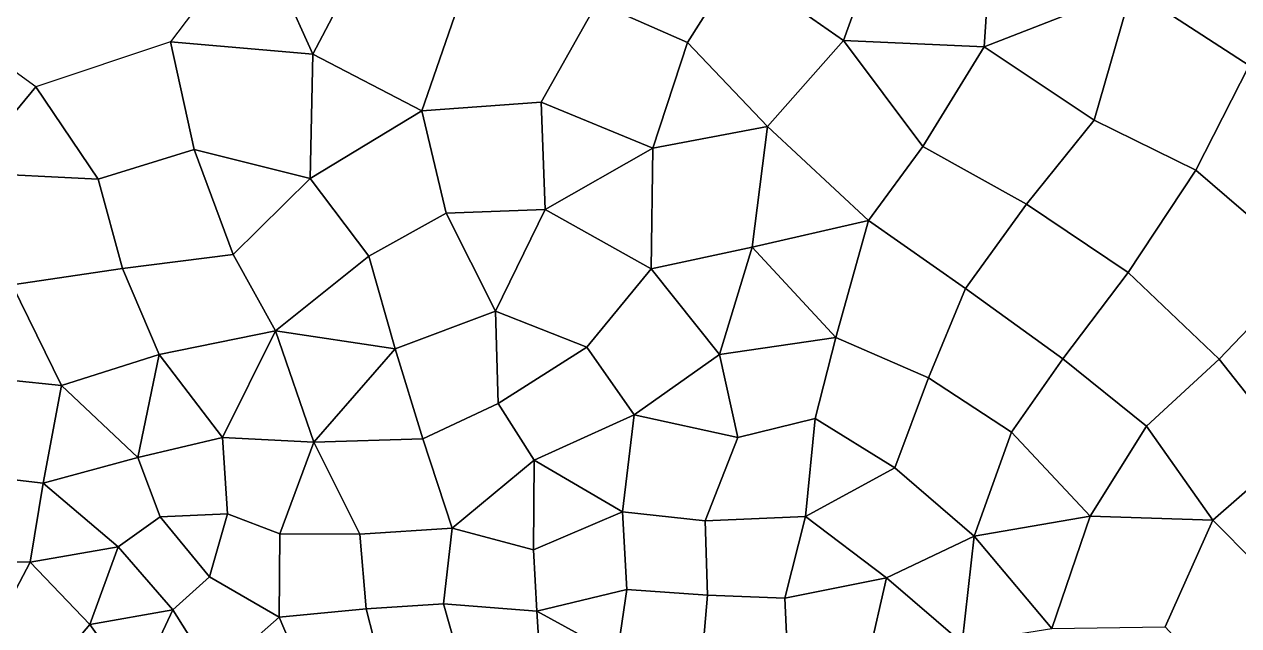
# Model space of a CAD drawing. Extents: x 391089 to 406232, y 6461839 to 6471033.
# Drawn here: x 404482 to 404720.6, y 6470701.3 to 6470819.4 of the extents above; entities that cross this region are included whole.
import ezdxf

# ---------------------------------------------------------------- set-up
doc = ezdxf.new("R2010")
doc.units = 0
for name, color, linetype in [('MESH_BOUND', 25, 'CONTINUOUS'), ('MESH_ELEMS', 18, 'CONTINUOUS'), ('MESH_NODES', 18, 'CONTINUOUS')]:
    doc.layers.add(name, color=color, linetype=linetype)

msp = doc.modelspace()

# ---------------------------------------------------------------- linework, layer by layer
at = {"layer": 'MESH_BOUND', "color": 25}
for points in [[(404527.621, 6470838.14, 7.775), (404510.79, 6470815.89, 7.357)], [(404484.301, 6470807.06, 6.944), (404461.326, 6470823.67, 7.195)], [(404510.79, 6470815.89, 7.357), (404484.301, 6470807.06, 6.944)]]:
    msp.add_polyline3d(points, dxfattribs=at)
at = {"layer": 'MESH_ELEMS', "color": 178}
for points in [[(404621.883, 6470830.87, 3.352), (404642.991, 6470816.18, 3.136), (404649.93, 6470835.43, 4.273), (404633.851, 6470848.91, 3.687)], [(404714.591, 6470845.3, 6.216), (404699.632, 6470826.23, 5.633), (404722.69, 6470811.24, 4.936), (404740.53, 6470830.65, 6.493)], [(404594.594, 6470823.58, 3.038), (404612.309, 6470815.77, 2.551), (404621.883, 6470830.87, 3.352), (404600.254, 6470843.11, 3.108)], [(404649.93, 6470835.43, 4.273), (404642.991, 6470816.18, 3.136), (404670.641, 6470814.95, 4.326), (404672.454, 6470842.69, 5.413)], [(404672.454, 6470842.69, 5.413), (404670.641, 6470814.95, 4.326), (404699.632, 6470826.23, 5.633), (404672.454, 6470842.69, 5.413)], [(404510.79, 6470815.89, 7.357), (404538.714, 6470813.51, 4.184), (404527.621, 6470838.14, 7.775), (404510.79, 6470815.89, 7.357)], [(404527.621, 6470838.14, 7.775), (404538.714, 6470813.51, 4.184), (404549.655, 6470834.3, 7.263), (404527.621, 6470838.14, 7.775)], [(404560.138, 6470802.4, 2.829), (404568.35, 6470826.08, 3.985), (404549.655, 6470834.3, 7.263), (404538.714, 6470813.51, 4.184)], [(404612.309, 6470815.77, 2.551), (404628.029, 6470799.28, 3.23), (404642.991, 6470816.18, 3.136), (404621.883, 6470830.87, 3.352)], [(404583.604, 6470804.07, 3.063), (404594.594, 6470823.58, 3.038), (404568.35, 6470826.08, 3.985), (404560.138, 6470802.4, 2.829)], [(404699.632, 6470826.23, 5.633), (404670.641, 6470814.95, 4.326), (404692.269, 6470800.51, 3.735), (404699.632, 6470826.23, 5.633)], [(404722.69, 6470811.24, 4.936), (404699.632, 6470826.23, 5.633), (404692.269, 6470800.51, 3.735), (404712.227, 6470790.7, 2.971)], [(404484.301, 6470807.06, 6.944), (404461.326, 6470823.67, 7.195), (404450.292, 6470806.44, 4.358), (404470.368, 6470790.28, 6.582)], [(404605.55, 6470795.07, 3.001), (404612.309, 6470815.77, 2.551), (404594.594, 6470823.58, 3.038), (404583.604, 6470804.07, 3.063)], [(404658.546, 6470795.36, 3.304), (404642.991, 6470816.18, 3.136), (404628.029, 6470799.28, 3.23), (404647.883, 6470780.88, 2.935)], [(404642.991, 6470816.18, 3.136), (404658.546, 6470795.36, 3.304), (404670.641, 6470814.95, 4.326), (404642.991, 6470816.18, 3.136)], [(404496.551, 6470788.93, 3.361), (404515.395, 6470794.8, 3.41), (404510.79, 6470815.89, 7.357), (404484.301, 6470807.06, 6.944)], [(404538.714, 6470813.51, 4.184), (404510.79, 6470815.89, 7.357), (404515.395, 6470794.8, 3.41), (404538.211, 6470789.12, 2.888)], [(404628.029, 6470799.28, 3.23), (404612.309, 6470815.77, 2.551), (404605.55, 6470795.07, 3.001), (404628.029, 6470799.28, 3.23)], [(404670.641, 6470814.95, 4.326), (404658.546, 6470795.36, 3.304), (404678.949, 6470784.08, 3.264), (404692.269, 6470800.51, 3.735)], [(404538.211, 6470789.12, 2.888), (404560.138, 6470802.4, 2.829), (404538.714, 6470813.51, 4.184), (404538.211, 6470789.12, 2.888)], [(404712.227, 6470790.7, 2.971), (404734.229, 6470771.8, 3.161), (404742.451, 6470797.98, 3.168), (404722.69, 6470811.24, 4.936)], [(404484.301, 6470807.06, 6.944), (404470.368, 6470790.28, 6.582), (404496.551, 6470788.93, 3.361), (404484.301, 6470807.06, 6.944)], [(404564.953, 6470782.28, 2.888), (404584.374, 6470783, 2.634), (404583.604, 6470804.07, 3.063), (404560.138, 6470802.4, 2.829)], [(404583.604, 6470804.07, 3.063), (404584.374, 6470783, 2.634), (404605.55, 6470795.07, 3.001), (404583.604, 6470804.07, 3.063)], [(404538.211, 6470789.12, 2.888), (404549.701, 6470773.85, 3.272), (404564.953, 6470782.28, 2.888), (404560.138, 6470802.4, 2.829)], [(404698.909, 6470770.63, 3.376), (404712.227, 6470790.7, 2.971), (404692.269, 6470800.51, 3.735), (404678.949, 6470784.08, 3.264)], [(404625.042, 6470775.6, 2.236), (404628.029, 6470799.28, 3.23), (404605.55, 6470795.07, 3.001), (404605.203, 6470771.38, 2.484)], [(404647.883, 6470780.88, 2.935), (404628.029, 6470799.28, 3.23), (404625.042, 6470775.6, 2.236), (404647.883, 6470780.88, 2.935)], [(404515.395, 6470794.8, 3.41), (404496.551, 6470788.93, 3.361), (404501.315, 6470771.46, 3.474), (404523.057, 6470774.15, 2.94)], [(404515.395, 6470794.8, 3.41), (404523.057, 6470774.15, 2.94), (404538.211, 6470789.12, 2.888), (404515.395, 6470794.8, 3.41)], [(404605.55, 6470795.07, 3.001), (404584.374, 6470783, 2.634), (404605.203, 6470771.38, 2.484), (404605.55, 6470795.07, 3.001)], [(404666.932, 6470767.51, 3.173), (404678.949, 6470784.08, 3.264), (404658.546, 6470795.36, 3.304), (404647.883, 6470780.88, 2.935)], [(404496.551, 6470788.93, 3.361), (404470.368, 6470790.28, 6.582), (404479.662, 6470768.22, 3.386), (404501.315, 6470771.46, 3.474)], [(404698.909, 6470770.63, 3.376), (404716.787, 6470753.65, 3.291), (404734.229, 6470771.8, 3.161), (404712.227, 6470790.7, 2.971)], [(404549.701, 6470773.85, 3.272), (404538.211, 6470789.12, 2.888), (404523.057, 6470774.15, 2.94), (404531.387, 6470759.21, 2.908)], [(404574.604, 6470763.03, 3.188), (404584.374, 6470783, 2.634), (404564.953, 6470782.28, 2.888), (404574.604, 6470763.03, 3.188)], [(404592.563, 6470756.02, 3.117), (404605.203, 6470771.38, 2.484), (404584.374, 6470783, 2.634), (404574.604, 6470763.03, 3.188)], [(404686.074, 6470753.72, 3.189), (404698.909, 6470770.63, 3.376), (404678.949, 6470784.08, 3.264), (404666.932, 6470767.51, 3.173)], [(404549.701, 6470773.85, 3.272), (404554.881, 6470755.68, 3.131), (404574.604, 6470763.03, 3.188), (404564.953, 6470782.28, 2.888)], [(404625.042, 6470775.6, 2.236), (404641.499, 6470757.89, 2.324), (404647.883, 6470780.88, 2.935), (404625.042, 6470775.6, 2.236)], [(404666.932, 6470767.51, 3.173), (404647.883, 6470780.88, 2.935), (404641.499, 6470757.89, 2.324), (404659.692, 6470749.99, 2.5)], [(404625.042, 6470775.6, 2.236), (404605.203, 6470771.38, 2.484), (404618.604, 6470754.57, 2.453), (404625.042, 6470775.6, 2.236)], [(404625.042, 6470775.6, 2.236), (404618.604, 6470754.57, 2.453), (404641.499, 6470757.89, 2.324), (404625.042, 6470775.6, 2.236)], [(404523.057, 6470774.15, 2.94), (404501.315, 6470771.46, 3.474), (404508.521, 6470754.57, 2.303), (404531.387, 6470759.21, 2.908)], [(404531.387, 6470759.21, 2.908), (404554.881, 6470755.68, 3.131), (404549.701, 6470773.85, 3.272), (404531.387, 6470759.21, 2.908)], [(404501.315, 6470771.46, 3.474), (404479.662, 6470768.22, 3.386), (404489.343, 6470748.49, 2.632), (404508.521, 6470754.57, 2.303)], [(404592.563, 6470756.02, 3.117), (404601.89, 6470742.69, 3.229), (404618.604, 6470754.57, 2.453), (404605.203, 6470771.38, 2.484)], [(404746.508, 6470748.72, 2.199), (404734.229, 6470771.8, 3.161), (404716.787, 6470753.65, 3.291), (404731.063, 6470735.6, 3.262)], [(404702.524, 6470740.48, 3.214), (404716.787, 6470753.65, 3.291), (404698.909, 6470770.63, 3.376), (404686.074, 6470753.72, 3.189)], [(404489.343, 6470748.49, 2.632), (404479.662, 6470768.22, 3.386), (404468.958, 6470750.59, 3.53), (404489.343, 6470748.49, 2.632)], [(404686.074, 6470753.72, 3.189), (404666.932, 6470767.51, 3.173), (404659.692, 6470749.99, 2.5), (404675.964, 6470739.32, 2.769)], [(404554.881, 6470755.68, 3.131), (404560.314, 6470737.97, 3.166), (404575.157, 6470744.92, 3.327), (404574.604, 6470763.03, 3.188)], [(404574.604, 6470763.03, 3.188), (404575.157, 6470744.92, 3.327), (404592.563, 6470756.02, 3.117), (404574.604, 6470763.03, 3.188)], [(404531.387, 6470759.21, 2.908), (404508.521, 6470754.57, 2.303), (404520.95, 6470738.28, 3.122), (404531.387, 6470759.21, 2.908)], [(404538.947, 6470737.34, 3.027), (404531.387, 6470759.21, 2.908), (404520.95, 6470738.28, 3.122), (404538.947, 6470737.34, 3.027)], [(404531.387, 6470759.21, 2.908), (404538.947, 6470737.34, 3.027), (404554.881, 6470755.68, 3.131), (404531.387, 6470759.21, 2.908)], [(404637.411, 6470741.99, 2.488), (404641.499, 6470757.89, 2.324), (404618.604, 6470754.57, 2.453), (404622.216, 6470738.25, 2.944)], [(404637.411, 6470741.99, 2.488), (404653.061, 6470732.31, 2.594), (404659.692, 6470749.99, 2.5), (404641.499, 6470757.89, 2.324)], [(404489.343, 6470748.49, 2.632), (404504.353, 6470734.32, 3.139), (404508.521, 6470754.57, 2.303), (404489.343, 6470748.49, 2.632)], [(404504.353, 6470734.32, 3.139), (404520.95, 6470738.28, 3.122), (404508.521, 6470754.57, 2.303), (404504.353, 6470734.32, 3.139)], [(404554.881, 6470755.68, 3.131), (404538.947, 6470737.34, 3.027), (404560.314, 6470737.97, 3.166), (404554.881, 6470755.68, 3.131)], [(404582.242, 6470733.79, 3.253), (404601.89, 6470742.69, 3.229), (404592.563, 6470756.02, 3.117), (404575.157, 6470744.92, 3.327)], [(404622.216, 6470738.25, 2.944), (404618.604, 6470754.57, 2.453), (404601.89, 6470742.69, 3.229), (404622.216, 6470738.25, 2.944)], [(404702.524, 6470740.48, 3.214), (404686.074, 6470753.72, 3.189), (404675.964, 6470739.32, 2.769), (404691.453, 6470722.8, 2.748)], [(404731.063, 6470735.6, 3.262), (404716.787, 6470753.65, 3.291), (404702.524, 6470740.48, 3.214), (404715.566, 6470722.04, 3.125)], [(404470.561, 6470731.04, 2.142), (404485.713, 6470729.27, 3.452), (404489.343, 6470748.49, 2.632), (404468.958, 6470750.59, 3.53)], [(404653.061, 6470732.31, 2.594), (404668.659, 6470718.88, 2.494), (404675.964, 6470739.32, 2.769), (404659.692, 6470749.99, 2.5)], [(404485.713, 6470729.27, 3.452), (404504.353, 6470734.32, 3.139), (404489.343, 6470748.49, 2.632), (404485.713, 6470729.27, 3.452)], [(404582.242, 6470733.79, 3.253), (404575.157, 6470744.92, 3.327), (404560.314, 6470737.97, 3.166), (404566.086, 6470720.46, 2.938)], [(404601.89, 6470742.69, 3.229), (404582.242, 6470733.79, 3.253), (404599.55, 6470723.7, 3.28), (404601.89, 6470742.69, 3.229)], [(404615.805, 6470721.88, 3.131), (404622.216, 6470738.25, 2.944), (404601.89, 6470742.69, 3.229), (404599.55, 6470723.7, 3.28)], [(404635.501, 6470722.78, 3.101), (404637.411, 6470741.99, 2.488), (404622.216, 6470738.25, 2.944), (404615.805, 6470721.88, 3.131)], [(404653.061, 6470732.31, 2.594), (404637.411, 6470741.99, 2.488), (404635.501, 6470722.78, 3.101), (404653.061, 6470732.31, 2.594)], [(404702.524, 6470740.48, 3.214), (404691.453, 6470722.8, 2.748), (404715.566, 6470722.04, 3.125), (404702.524, 6470740.48, 3.214)], [(404520.95, 6470738.28, 3.122), (404504.353, 6470734.32, 3.139), (404508.752, 6470722.66, 3.246), (404521.958, 6470723.26, 2.882)], [(404532.229, 6470719.36, 2.572), (404538.947, 6470737.34, 3.027), (404520.95, 6470738.28, 3.122), (404521.958, 6470723.26, 2.882)], [(404532.229, 6470719.36, 2.572), (404547.93, 6470719.26, 2.847), (404538.947, 6470737.34, 3.027), (404532.229, 6470719.36, 2.572)], [(404560.314, 6470737.97, 3.166), (404538.947, 6470737.34, 3.027), (404547.93, 6470719.26, 2.847), (404566.086, 6470720.46, 2.938)], [(404675.964, 6470739.32, 2.769), (404668.659, 6470718.88, 2.494), (404691.453, 6470722.8, 2.748), (404675.964, 6470739.32, 2.769)], [(404732.192, 6470705.3, 3.207), (404747.137, 6470716.71, 3.273), (404731.063, 6470735.6, 3.262), (404715.566, 6470722.04, 3.125)], [(404504.353, 6470734.32, 3.139), (404485.713, 6470729.27, 3.452), (404500.48, 6470716.78, 3.347), (404508.752, 6470722.66, 3.246)], [(404582.242, 6470733.79, 3.253), (404566.086, 6470720.46, 2.938), (404582.085, 6470716.24, 3.268), (404582.242, 6470733.79, 3.253)], [(404582.242, 6470733.79, 3.253), (404582.085, 6470716.24, 3.268), (404599.55, 6470723.7, 3.28), (404582.242, 6470733.79, 3.253)], [(404483.19, 6470713.82, 3.256), (404485.713, 6470729.27, 3.452), (404470.561, 6470731.04, 2.142), (404467.07, 6470713.94, 3.146)], [(404651.419, 6470710.72, 2.978), (404668.659, 6470718.88, 2.494), (404653.061, 6470732.31, 2.594), (404635.501, 6470722.78, 3.101)], [(404485.713, 6470729.27, 3.452), (404483.19, 6470713.82, 3.256), (404500.48, 6470716.78, 3.347), (404485.713, 6470729.27, 3.452)], [(404508.752, 6470722.66, 3.246), (404518.427, 6470710.93, 3.103), (404521.958, 6470723.26, 2.882), (404508.752, 6470722.66, 3.246)], [(404532.229, 6470719.36, 2.572), (404521.958, 6470723.26, 2.882), (404518.427, 6470710.93, 3.103), (404532.088, 6470702.98, 2.844)], [(404600.422, 6470708.44, 3.322), (404599.55, 6470723.7, 3.28), (404582.085, 6470716.24, 3.268), (404582.708, 6470704.19, 3.046)], [(404615.805, 6470721.88, 3.131), (404599.55, 6470723.7, 3.28), (404600.422, 6470708.44, 3.322), (404616.247, 6470707.29, 3.253)], [(404500.48, 6470716.78, 3.347), (404511.245, 6470704.41, 3.326), (404518.427, 6470710.93, 3.103), (404508.752, 6470722.66, 3.246)], [(404631.432, 6470706.75, 3.22), (404635.501, 6470722.78, 3.101), (404615.805, 6470721.88, 3.131), (404616.247, 6470707.29, 3.253)], [(404631.432, 6470706.75, 3.22), (404651.419, 6470710.72, 2.978), (404635.501, 6470722.78, 3.101), (404631.432, 6470706.75, 3.22)], [(404668.659, 6470718.88, 2.494), (404683.935, 6470700.8, 2.855), (404691.453, 6470722.8, 2.748), (404668.659, 6470718.88, 2.494)], [(404691.453, 6470722.8, 2.748), (404683.935, 6470700.8, 2.855), (404706.217, 6470701.1, 3.035), (404715.566, 6470722.04, 3.125)], [(404706.217, 6470701.1, 3.035), (404721.385, 6470684.55, 3.445), (404732.192, 6470705.3, 3.207), (404715.566, 6470722.04, 3.125)], [(404549.226, 6470704.64, 2.886), (404547.93, 6470719.26, 2.847), (404532.229, 6470719.36, 2.572), (404532.088, 6470702.98, 2.844)], [(404549.226, 6470704.64, 2.886), (404564.419, 6470705.63, 2.987), (404566.086, 6470720.46, 2.938), (404547.93, 6470719.26, 2.847)], [(404564.419, 6470705.63, 2.987), (404582.708, 6470704.19, 3.046), (404582.085, 6470716.24, 3.268), (404566.086, 6470720.46, 2.938)], [(404666.29, 6470697.96, 2.993), (404668.659, 6470718.88, 2.494), (404651.419, 6470710.72, 2.978), (404666.29, 6470697.96, 2.993)], [(404683.935, 6470700.8, 2.855), (404668.659, 6470718.88, 2.494), (404666.29, 6470697.96, 2.993), (404683.935, 6470700.8, 2.855)], [(404500.48, 6470716.78, 3.347), (404483.19, 6470713.82, 3.256), (404494.926, 6470701.55, 3.224), (404500.48, 6470716.78, 3.347)], [(404500.48, 6470716.78, 3.347), (404494.926, 6470701.55, 3.224), (404511.245, 6470704.41, 3.326), (404500.48, 6470716.78, 3.347)], [(404476.117, 6470700.44, 2.943), (404483.19, 6470713.82, 3.256), (404467.07, 6470713.94, 3.146), (404476.117, 6470700.44, 2.943)], [(404494.926, 6470701.55, 3.224), (404483.19, 6470713.82, 3.256), (404476.117, 6470700.44, 2.943), (404486.651, 6470691.81, 3.066)], [(404511.245, 6470704.41, 3.326), (404519.241, 6470691.67, 3.199), (404532.088, 6470702.98, 2.844), (404518.427, 6470710.93, 3.103)], [(404647.96, 6470695.52, 3.253), (404651.419, 6470710.72, 2.978), (404631.432, 6470706.75, 3.22), (404632.019, 6470694.1, 3.35)], [(404651.419, 6470710.72, 2.978), (404647.96, 6470695.52, 3.253), (404666.29, 6470697.96, 2.993), (404651.419, 6470710.72, 2.978)], [(404600.422, 6470708.44, 3.322), (404582.708, 6470704.19, 3.046), (404598.5, 6470695.51, 3.415), (404600.422, 6470708.44, 3.322)], [(404598.5, 6470695.51, 3.415), (404614.859, 6470691.26, 3.42), (404616.247, 6470707.29, 3.253), (404600.422, 6470708.44, 3.322)], [(404632.019, 6470694.1, 3.35), (404631.432, 6470706.75, 3.22), (404616.247, 6470707.29, 3.253), (404614.859, 6470691.26, 3.42)], [(404494.926, 6470701.55, 3.224), (404503.959, 6470688.92, 3.19), (404511.245, 6470704.41, 3.326), (404494.926, 6470701.55, 3.224)], [(404511.245, 6470704.41, 3.326), (404503.959, 6470688.92, 3.19), (404519.241, 6470691.67, 3.199), (404511.245, 6470704.41, 3.326)], [(404537.821, 6470689.61, 3.228), (404552.212, 6470692.88, 2.84), (404549.226, 6470704.64, 2.886), (404532.088, 6470702.98, 2.844)], [(404564.419, 6470705.63, 2.987), (404549.226, 6470704.64, 2.886), (404552.212, 6470692.88, 2.84), (404568.152, 6470692.49, 2.993)], [(404582.708, 6470704.19, 3.046), (404564.419, 6470705.63, 2.987), (404568.152, 6470692.49, 2.993), (404583.841, 6470686.54, 2.808)], [(404598.5, 6470695.51, 3.415), (404582.708, 6470704.19, 3.046), (404583.841, 6470686.54, 2.808), (404598.5, 6470695.51, 3.415)], [(404503.959, 6470688.92, 3.19), (404494.926, 6470701.55, 3.224), (404486.651, 6470691.81, 3.066), (404495.773, 6470680.38, 3.147)], [(404525.803, 6470683.3, 3.242), (404537.821, 6470689.61, 3.228), (404532.088, 6470702.98, 2.844), (404519.241, 6470691.67, 3.199)]]:
    msp.add_3dface(points, dxfattribs=at)
at = {"layer": 'MESH_NODES', "color": 18}
for p in [(404642.991, 6470816.18, 3.136), (404510.79, 6470815.89, 7.357), (404612.309, 6470815.77, 2.551), (404670.641, 6470814.95, 4.326), (404538.714, 6470813.51, 4.184), (404484.301, 6470807.06, 6.944), (404583.604, 6470804.07, 3.063), (404560.138, 6470802.4, 2.829), (404692.269, 6470800.51, 3.735), (404628.029, 6470799.28, 3.23), (404515.395, 6470794.8, 3.41), (404605.55, 6470795.07, 3.001), (404658.546, 6470795.36, 3.304), (404712.227, 6470790.7, 2.971), (404496.551, 6470788.93, 3.361), (404538.211, 6470789.12, 2.888), (404584.374, 6470783, 2.634), (404678.949, 6470784.08, 3.264), (404564.953, 6470782.28, 2.888), (404647.883, 6470780.88, 2.935), (404625.042, 6470775.6, 2.236), (404523.057, 6470774.15, 2.94), (404549.701, 6470773.85, 3.272), (404501.315, 6470771.46, 3.474), (404605.203, 6470771.38, 2.484), (404698.909, 6470770.63, 3.376), (404666.932, 6470767.51, 3.173), (404574.604, 6470763.03, 3.188), (404531.387, 6470759.21, 2.908), (404641.499, 6470757.89, 2.324), (404508.521, 6470754.57, 2.303), (404554.881, 6470755.68, 3.131), (404592.563, 6470756.02, 3.117), (404618.604, 6470754.57, 2.453), (404686.074, 6470753.72, 3.189), (404716.787, 6470753.65, 3.291), (404659.692, 6470749.99, 2.5), (404489.343, 6470748.49, 2.632), (404575.157, 6470744.92, 3.327), (404601.89, 6470742.69, 3.229), (404637.411, 6470741.99, 2.488), (404702.524, 6470740.48, 3.214), (404520.95, 6470738.28, 3.122), (404538.947, 6470737.34, 3.027), (404560.314, 6470737.97, 3.166), (404622.216, 6470738.25, 2.944), (404675.964, 6470739.32, 2.769), (404504.353, 6470734.32, 3.139), (404582.242, 6470733.79, 3.253), (404653.061, 6470732.31, 2.594), (404485.713, 6470729.27, 3.452), (404521.958, 6470723.26, 2.882), (404599.55, 6470723.7, 3.28), (404508.752, 6470722.66, 3.246), (404615.805, 6470721.88, 3.131), (404635.501, 6470722.78, 3.101), (404691.453, 6470722.8, 2.748), (404715.566, 6470722.04, 3.125), (404532.229, 6470719.36, 2.572), (404547.93, 6470719.26, 2.847), (404566.086, 6470720.46, 2.938), (404668.659, 6470718.88, 2.494), (404500.48, 6470716.78, 3.347), (404582.085, 6470716.24, 3.268), (404483.19, 6470713.82, 3.256), (404518.427, 6470710.93, 3.103), (404651.419, 6470710.72, 2.978), (404600.422, 6470708.44, 3.322), (404616.247, 6470707.29, 3.253), (404631.432, 6470706.75, 3.22), (404511.245, 6470704.41, 3.326), (404549.226, 6470704.64, 2.886), (404564.419, 6470705.63, 2.987), (404582.708, 6470704.19, 3.046), (404494.926, 6470701.55, 3.224), (404532.088, 6470702.98, 2.844)]:
    msp.add_point(p, dxfattribs=at)

doc.saveas('drawing.dxf')
